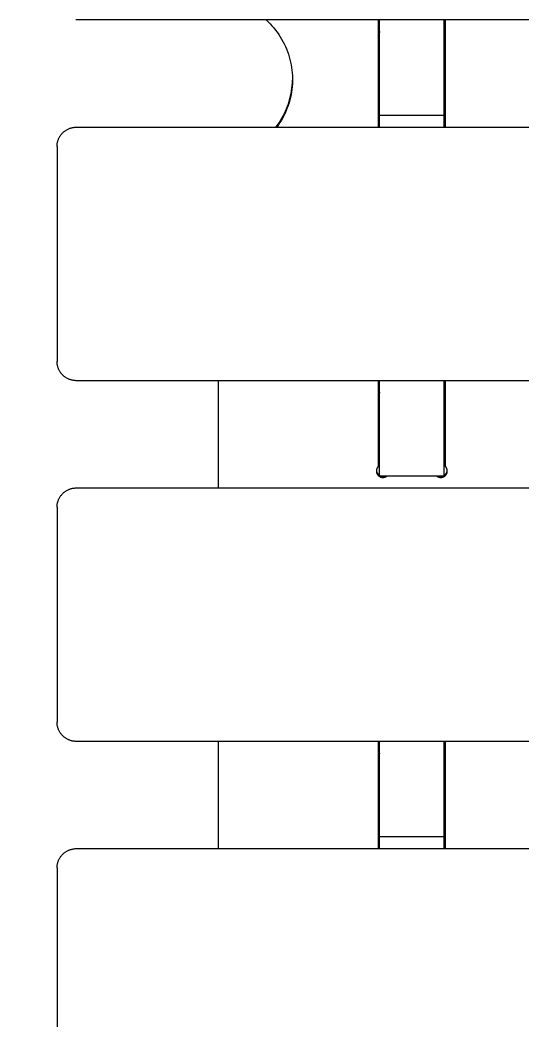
# Model space of a CAD drawing. Header units: inches. Extents: x -12 to 176, y -4 to 123.
# Drawn here: x 0.94 to 4, y 48.05 to 54.15 of the extents above; entities that cross this region are included whole.
import ezdxf

# ---------------------------------------------------------------- set-up
doc = ezdxf.new("R2010")
doc.units = ezdxf.units.IN
doc.layers.add('ZANO_R', color=7, linetype='Continuous', lineweight=0)
doc.layers.add('ZANO_W', color=1, linetype='Continuous', lineweight=0)
doc.styles.get("Standard").update_dxf_attribs({"font": 'arial.ttf'})
doc.dimstyles.new('amerykanie', dxfattribs={"dimtxt": 50, "dimasz": 50, "dimexe": 0.5, "dimexo": 0.5, "dimgap": 1, "dimtad": 1, "dimdec": 0, "dimzin": 0, "dimlunit": 5, "dimtxsty": 'Standard', "dimcen": 0.09, "dimclrd": 1, "dimclre": 1, "dimclrt": 1, "dimazin": 0, "dimtfac": 1, "dimtdec": 0, "dimtmove": 0, "dimatfit": 3, "dimfxl": 1, "dimtzin": 0, "dimarcsym": 1})

# ---------------------------------------------------------------- blocks, each defined once
blk = doc.blocks.new('*D356')
at = {"layer": 'ZANO_W', "color": 1, "lineweight": -2}
for p, q in [((0.7834, 60.1085), (-5.9774, 60.1085)), ((-5.4774, 59.1085), (-5.4774, 44.141)), ((0.7834, 43.141), (-5.9774, 43.141))]:
    blk.add_line(p, q, dxfattribs=at)
at = {"layer": 'ZANO_W', "color": 1}
for points in [[(-5.3107, 59.1085), (-5.6441, 59.1085), (-5.4774, 60.1085)], [(-5.6441, 44.141), (-5.3107, 44.141), (-5.4774, 43.141)]]:
    blk.add_solid(points, dxfattribs=at)
at = {"layer": 'ZANO_W', "color": 1, "insert": (-6.8176, 51.6247), "char_height": 1.625, "attachment_point": 5, "rotation": 90}
blk.add_mtext('16 15/16', dxfattribs=at)

msp = doc.modelspace()

# ---------------------------------------------------------------- linework, layer by layer
at = {"layer": 'ZANO_R'}
for p, q in [((1.28338, 54.15482), (1.27935, 54.15489)), ((71.91337, 54.15482), (1.28338, 54.15482)), ((2.44176, 54.15482), (2.45396, 54.14332)), ((2.45396, 54.14332), (2.46576, 54.13142)), ((2.46576, 54.13142), (2.47714, 54.11912)), ((2.47714, 54.11912), (2.4881, 54.10644)), ((3.1259, 54.15482), (3.1259, 53.5002)), ((3.13377, 54.08381), (3.13377, 54.15482)), ((3.52747, 54.08381), (3.52747, 54.15482)), ((3.53535, 53.5002), (3.53535, 54.15482)), ((2.4881, 54.10644), (2.49862, 54.09339)), ((2.49862, 54.09339), (2.50869, 54.07999)), ((2.50869, 54.07999), (2.51829, 54.06626)), ((2.51829, 54.06626), (2.52743, 54.05221)), ((3.13377, 54.08381), (3.13377, 54.07882)), ((3.13377, 53.68547), (3.13377, 54.07882)), ((3.52747, 54.07882), (3.52747, 54.08381)), ((3.52747, 53.68547), (3.52747, 54.07882)), ((2.52743, 54.05221), (2.53607, 54.03785)), ((2.53607, 54.03785), (2.54423, 54.02321)), ((2.54423, 54.02321), (2.55188, 54.00829)), ((2.55188, 54.00829), (2.55901, 53.99313)), ((2.55901, 53.99313), (2.56563, 53.97773)), ((2.56563, 53.97773), (2.57171, 53.96211)), ((2.57171, 53.96211), (2.57726, 53.9463)), ((2.57726, 53.9463), (2.58227, 53.93031)), ((2.58227, 53.93031), (2.58673, 53.91415)), ((2.58673, 53.91415), (2.59063, 53.89785)), ((2.59063, 53.89785), (2.59398, 53.88143)), ((2.59398, 53.88143), (2.59676, 53.8649)), ((2.59676, 53.8649), (2.59898, 53.84829)), ((2.59898, 53.84829), (2.60063, 53.83161)), ((2.60063, 53.83161), (2.60172, 53.81489)), ((2.60172, 53.81489), (2.60223, 53.79814)), ((2.60033, 53.74791), (2.59856, 53.73125)), ((2.59869, 53.73895), (2.60039, 53.75516)), ((2.60154, 53.76463), (2.60033, 53.74791)), ((2.60039, 53.75516), (2.60155, 53.77142)), ((2.60217, 53.78138), (2.60154, 53.76463)), ((2.60155, 53.77142), (2.60217, 53.7877)), ((2.60223, 53.79814), (2.60217, 53.78138)), ((2.58657, 53.67494), (2.5904, 53.69078)), ((2.59332, 53.69814), (2.58985, 53.68175)), ((2.5904, 53.69078), (2.59369, 53.70675)), ((2.59622, 53.71465), (2.59332, 53.69814)), ((2.59369, 53.70675), (2.59646, 53.72281)), ((2.59856, 53.73125), (2.59622, 53.71465)), ((2.59646, 53.72281), (2.59869, 53.73895)), ((2.56609, 53.6131), (2.57197, 53.62829)), ((2.57613, 53.63339), (2.57047, 53.61762)), ((2.57197, 53.62829), (2.57735, 53.64368)), ((2.58125, 53.64935), (2.57613, 53.63339)), ((2.57735, 53.64368), (2.58222, 53.65923)), ((2.58583, 53.66548), (2.58125, 53.64935)), ((2.58222, 53.65923), (2.58657, 53.67494)), ((2.58985, 53.68175), (2.58583, 53.66548)), ((3.13377, 53.57235), (3.13377, 53.68547)), ((3.52747, 53.57235), (3.52747, 53.68547)), ((2.5376, 53.55451), (2.54545, 53.56879)), ((2.5503, 53.57158), (2.54254, 53.55673)), ((2.54545, 53.56879), (2.55281, 53.58333)), ((2.55755, 53.5867), (2.5503, 53.57158)), ((2.55281, 53.58333), (2.5597, 53.5981)), ((2.56427, 53.60205), (2.55755, 53.5867)), ((2.5597, 53.5981), (2.56609, 53.6131)), ((2.57047, 53.61762), (2.56427, 53.60205)), ((3.13377, 53.5002), (3.13377, 53.57235)), ((3.52747, 53.57235), (3.13377, 53.57235)), ((3.52747, 53.5002), (3.52747, 53.57235)), ((2.50161, 53.5002), (2.51128, 53.51332)), ((2.5163, 53.51386), (2.5066, 53.5002)), ((2.51128, 53.51332), (2.52051, 53.52676)), ((2.52554, 53.52785), (2.5163, 53.51386)), ((2.52051, 53.52676), (2.52928, 53.54049)), ((2.53429, 53.54214), (2.52554, 53.52785)), ((2.52928, 53.54049), (2.5376, 53.55451)), ((2.54254, 53.55673), (2.53429, 53.54214)), ((1.18043, 53.43998), (1.18246, 53.44346)), ((1.18246, 53.44346), (1.18462, 53.44687)), ((1.18462, 53.44687), (1.18689, 53.4502)), ((1.18689, 53.4502), (1.18927, 53.45345)), ((1.18927, 53.45345), (1.19176, 53.45663)), ((1.19176, 53.45663), (1.19436, 53.45971)), ((1.19436, 53.45971), (1.19706, 53.4627)), ((1.19706, 53.4627), (1.19986, 53.4656)), ((1.19986, 53.4656), (1.20276, 53.46841)), ((1.20276, 53.46841), (1.20576, 53.47111)), ((1.20576, 53.47111), (1.20884, 53.47371)), ((1.20884, 53.47371), (1.21201, 53.4762)), ((1.21201, 53.4762), (1.21527, 53.47858)), ((1.21527, 53.47858), (1.2186, 53.48085)), ((1.2186, 53.48085), (1.22201, 53.483)), ((1.22201, 53.483), (1.22549, 53.48504)), ((1.22549, 53.48504), (1.22904, 53.48696)), ((1.22904, 53.48696), (1.23265, 53.48875)), ((1.23265, 53.48875), (1.23632, 53.49042)), ((1.23632, 53.49042), (1.24005, 53.49196)), ((1.24005, 53.49196), (1.24383, 53.49338)), ((1.24383, 53.49338), (1.24765, 53.49466)), ((1.24765, 53.49466), (1.25151, 53.49582)), ((1.25151, 53.49582), (1.25541, 53.49684)), ((1.25541, 53.49684), (1.25935, 53.49773)), ((1.25935, 53.49773), (1.26331, 53.49848)), ((1.26331, 53.49848), (1.2673, 53.4991)), ((1.2673, 53.4991), (1.2713, 53.49958)), ((1.2713, 53.49958), (1.27532, 53.49992)), ((1.27532, 53.49992), (1.27935, 53.50013)), ((1.27935, 53.50013), (1.28338, 53.5002)), ((1.28338, 53.5002), (71.91337, 53.5002)), ((1.16527, 53.38209), (1.16534, 53.38612)), ((1.16527, 53.38209), (1.16527, 53.32889)), ((1.16534, 53.38612), (1.16554, 53.39015)), ((1.16554, 53.39015), (1.16589, 53.39417)), ((1.16589, 53.39417), (1.16637, 53.39817)), ((1.16637, 53.39817), (1.16699, 53.40216)), ((1.16699, 53.40216), (1.16774, 53.40612)), ((1.16774, 53.40612), (1.16863, 53.41005)), ((1.16863, 53.41005), (1.16965, 53.41395)), ((1.16965, 53.41395), (1.1708, 53.41782)), ((1.1708, 53.41782), (1.17209, 53.42164)), ((1.17209, 53.42164), (1.1735, 53.42542)), ((1.1735, 53.42542), (1.17505, 53.42914)), ((1.17505, 53.42914), (1.17672, 53.43281)), ((1.17672, 53.43281), (1.17851, 53.43643)), ((1.17851, 53.43643), (1.18043, 53.43998)), ((1.16527, 53.32889), (1.16527, 52.07017)), ((1.16534, 52.06614), (1.16527, 52.07017)), ((1.16554, 52.06211), (1.16534, 52.06614)), ((1.16589, 52.05809), (1.16554, 52.06211)), ((1.16637, 52.05409), (1.16589, 52.05809)), ((1.16699, 52.0501), (1.16637, 52.05409)), ((1.16774, 52.04614), (1.16699, 52.0501)), ((1.16863, 52.0422), (1.16774, 52.04614)), ((1.16965, 52.0383), (1.16863, 52.0422)), ((1.1708, 52.03444), (1.16965, 52.0383)), ((1.17209, 52.03062), (1.1708, 52.03444)), ((1.1735, 52.02684), (1.17209, 52.03062)), ((1.17505, 52.02311), (1.1735, 52.02684)), ((1.17672, 52.01944), (1.17505, 52.02311)), ((1.17851, 52.01583), (1.17672, 52.01944)), ((1.18043, 52.01228), (1.17851, 52.01583)), ((1.18246, 52.0088), (1.18043, 52.01228)), ((1.18462, 52.00539), (1.18246, 52.0088)), ((1.18689, 52.00206), (1.18462, 52.00539)), ((1.18927, 51.9988), (1.18689, 52.00206)), ((1.19176, 51.99563), (1.18927, 51.9988)), ((1.19436, 51.99255), (1.19176, 51.99563)), ((1.19706, 51.98955), (1.19436, 51.99255)), ((1.19986, 51.98665), (1.19706, 51.98955)), ((1.20276, 51.98385), (1.19986, 51.98665)), ((1.20576, 51.98115), (1.20276, 51.98385)), ((1.20884, 51.97855), (1.20576, 51.98115)), ((1.21201, 51.97606), (1.20884, 51.97855)), ((1.21527, 51.97368), (1.21201, 51.97606)), ((1.2186, 51.97141), (1.21527, 51.97368)), ((1.22201, 51.96925), (1.2186, 51.97141)), ((1.22549, 51.96722), (1.22201, 51.96925)), ((1.22904, 51.9653), (1.22549, 51.96722)), ((1.23265, 51.96351), (1.22904, 51.9653)), ((1.23632, 51.96184), (1.23265, 51.96351)), ((1.24005, 51.96029), (1.23632, 51.96184)), ((1.24383, 51.95888), (1.24005, 51.96029)), ((1.24765, 51.95759), (1.24383, 51.95888)), ((1.25151, 51.95644), (1.24765, 51.95759)), ((1.25541, 51.95542), (1.25151, 51.95644)), ((1.25935, 51.95453), (1.25541, 51.95542)), ((1.26331, 51.95378), (1.25935, 51.95453)), ((1.2673, 51.95316), (1.26331, 51.95378)), ((1.2713, 51.95268), (1.2673, 51.95316)), ((1.27532, 51.95233), (1.2713, 51.95268)), ((1.27935, 51.95213), (1.27532, 51.95233)), ((1.28338, 51.95206), (1.27935, 51.95213)), ((71.91337, 51.95206), (1.28338, 51.95206)), ((2.14952, 51.95206), (2.14952, 51.29744)), ((3.1259, 51.95206), (3.1259, 51.42867)), ((3.13377, 51.88105), (3.13377, 51.95206)), ((3.52747, 51.88105), (3.52747, 51.95206)), ((3.53535, 51.42867), (3.53535, 51.95206)), ((3.13377, 51.88105), (3.13377, 51.87606)), ((3.13377, 51.48271), (3.13377, 51.87606)), ((3.52747, 51.87606), (3.52747, 51.88105)), ((3.52747, 51.48271), (3.52747, 51.87606)), ((3.13377, 51.36959), (3.13377, 51.48271)), ((3.52747, 51.36959), (3.52747, 51.48271)), ((3.11445, 51.40317), (3.11439, 51.40182)), ((3.11439, 51.40182), (3.11439, 51.40045)), ((3.11439, 51.40045), (3.11442, 51.39909)), ((3.11442, 51.39909), (3.11451, 51.39774)), ((3.11455, 51.40453), (3.11445, 51.40317)), ((3.11451, 51.40418), (3.11465, 51.40285)), ((3.11451, 51.39774), (3.11464, 51.39638)), ((3.11471, 51.40588), (3.11455, 51.40453)), ((3.11464, 51.39638), (3.11482, 51.39503)), ((3.11465, 51.40285), (3.11483, 51.40152)), ((3.1149, 51.40723), (3.11471, 51.40588)), ((3.11482, 51.39503), (3.11504, 51.39369)), ((3.11483, 51.40152), (3.11505, 51.4002)), ((3.11515, 51.40857), (3.1149, 51.40723)), ((3.11504, 51.39369), (3.11531, 51.39236)), ((3.11505, 51.4002), (3.11533, 51.39889)), ((3.11544, 51.4099), (3.11515, 51.40857)), ((3.11531, 51.39236), (3.11563, 51.39104)), ((3.11533, 51.39889), (3.11564, 51.39758)), ((3.11577, 51.41122), (3.11544, 51.4099)), ((3.11563, 51.39104), (3.11599, 51.38972)), ((3.11564, 51.39758), (3.116, 51.39629)), ((3.11615, 51.41252), (3.11577, 51.41122)), ((3.11599, 51.38972), (3.1164, 51.38843)), ((3.116, 51.39629), (3.11641, 51.39501)), ((3.11658, 51.41382), (3.11615, 51.41252)), ((3.1164, 51.38843), (3.11685, 51.38714)), ((3.11641, 51.39501), (3.11686, 51.39375)), ((3.11705, 51.41509), (3.11658, 51.41382)), ((3.11685, 51.38714), (3.11735, 51.38588)), ((3.11686, 51.39375), (3.11735, 51.3925)), ((3.11756, 51.41635), (3.11705, 51.41509)), ((3.11735, 51.3925), (3.11788, 51.39127)), ((3.11735, 51.38588), (3.11789, 51.38463)), ((3.11812, 51.41759), (3.11756, 51.41635)), ((3.11788, 51.39127), (3.11845, 51.39006)), ((3.11789, 51.38463), (3.11847, 51.3834)), ((3.11872, 51.41881), (3.11812, 51.41759)), ((3.11845, 51.39006), (3.11907, 51.38887)), ((3.11847, 51.3834), (3.11909, 51.38219)), ((3.11936, 51.42001), (3.11872, 51.41881)), ((3.11907, 51.38887), (3.11973, 51.3877)), ((3.11909, 51.38219), (3.11976, 51.381)), ((3.12004, 51.42119), (3.11936, 51.42001)), ((3.11973, 51.3877), (3.12042, 51.38655)), ((3.11976, 51.381), (3.12047, 51.37984)), ((3.12077, 51.42234), (3.12004, 51.42119)), ((3.12042, 51.38655), (3.12116, 51.38543)), ((3.12047, 51.37984), (3.12121, 51.3787)), ((3.12153, 51.42347), (3.12077, 51.42234)), ((3.12116, 51.38543), (3.12193, 51.38433)), ((3.12121, 51.3787), (3.122, 51.37759)), ((3.12233, 51.42457), (3.12153, 51.42347)), ((3.12193, 51.38433), (3.12274, 51.38326)), ((3.122, 51.37759), (3.12282, 51.37651)), ((3.12317, 51.42564), (3.12233, 51.42457)), ((3.12274, 51.38326), (3.12358, 51.38222)), ((3.12282, 51.37651), (3.12368, 51.37545)), ((3.12404, 51.42668), (3.12317, 51.42564)), ((3.12358, 51.38222), (3.12446, 51.38121)), ((3.12368, 51.37545), (3.12458, 51.37443)), ((3.12495, 51.42769), (3.12404, 51.42668)), ((3.12446, 51.38121), (3.12537, 51.38023)), ((3.12458, 51.37443), (3.12551, 51.37344)), ((3.1259, 51.42867), (3.12495, 51.42769)), ((3.12537, 51.38023), (3.12632, 51.37928)), ((3.12551, 51.37344), (3.12647, 51.37248)), ((3.12632, 51.37928), (3.1273, 51.37836)), ((3.12647, 51.37248), (3.12747, 51.37155)), ((3.1273, 51.37836), (3.12831, 51.37748)), ((3.12747, 51.37155), (3.1285, 51.37066)), ((3.12831, 51.37748), (3.12935, 51.37663)), ((3.1285, 51.37066), (3.12956, 51.36981)), ((3.12935, 51.37663), (3.13042, 51.37582)), ((3.12956, 51.36981), (3.13065, 51.36899)), ((3.13042, 51.37582), (3.13151, 51.37504)), ((3.13065, 51.36899), (3.13176, 51.36821)), ((3.13151, 51.37504), (3.13263, 51.37431)), ((3.13263, 51.37431), (3.13377, 51.37361)), ((3.52747, 51.36959), (3.13377, 51.36959)), ((3.14327, 51.36959), (3.14456, 51.36926)), ((3.14456, 51.36926), (3.14585, 51.36897)), ((3.14585, 51.36897), (3.14715, 51.36873)), ((3.14715, 51.36873), (3.14846, 51.36853)), ((3.14846, 51.36853), (3.14977, 51.36837)), ((3.14977, 51.36837), (3.15109, 51.36826)), ((3.15109, 51.36826), (3.15241, 51.3682)), ((3.15506, 51.3682), (3.15638, 51.36826)), ((3.15638, 51.36826), (3.1577, 51.36837)), ((3.1577, 51.36837), (3.15902, 51.36853)), ((3.15902, 51.36853), (3.16033, 51.36873)), ((3.16033, 51.36873), (3.16163, 51.36897)), ((3.16163, 51.36897), (3.16292, 51.36926)), ((3.16292, 51.36926), (3.1642, 51.36959)), ((3.1754, 51.36801), (3.17653, 51.36878)), ((3.17653, 51.36878), (3.17762, 51.36959)), ((3.48363, 51.36959), (3.48472, 51.36878)), ((3.48472, 51.36878), (3.48584, 51.36801)), ((3.49704, 51.36959), (3.49833, 51.36926)), ((3.49833, 51.36926), (3.49962, 51.36897)), ((3.49962, 51.36897), (3.50092, 51.36873)), ((3.50092, 51.36873), (3.50223, 51.36853)), ((3.50223, 51.36853), (3.50354, 51.36837)), ((3.50354, 51.36837), (3.50486, 51.36826)), ((3.50486, 51.36826), (3.50619, 51.3682)), ((3.50883, 51.3682), (3.51016, 51.36826)), ((3.51016, 51.36826), (3.51148, 51.36837)), ((3.51148, 51.36837), (3.51279, 51.36853)), ((3.51279, 51.36853), (3.5141, 51.36873)), ((3.5141, 51.36873), (3.5154, 51.36897)), ((3.5154, 51.36897), (3.51669, 51.36926)), ((3.51669, 51.36926), (3.51798, 51.36959)), ((3.52747, 51.37361), (3.52862, 51.37431)), ((3.52862, 51.37431), (3.52974, 51.37504)), ((3.52949, 51.36821), (3.5306, 51.36899)), ((3.52974, 51.37504), (3.53083, 51.37582)), ((3.5306, 51.36899), (3.53169, 51.36981)), ((3.53083, 51.37582), (3.5319, 51.37663)), ((3.53169, 51.36981), (3.53275, 51.37066)), ((3.5319, 51.37663), (3.53294, 51.37748)), ((3.53275, 51.37066), (3.53378, 51.37155)), ((3.53294, 51.37748), (3.53395, 51.37836)), ((3.53378, 51.37155), (3.53477, 51.37248)), ((3.53395, 51.37836), (3.53493, 51.37928)), ((3.53477, 51.37248), (3.53574, 51.37344)), ((3.53493, 51.37928), (3.53587, 51.38023)), ((3.53629, 51.42769), (3.53535, 51.42867)), ((3.53574, 51.37344), (3.53667, 51.37443)), ((3.53587, 51.38023), (3.53679, 51.38121)), ((3.5372, 51.42668), (3.53629, 51.42769)), ((3.53667, 51.37443), (3.53757, 51.37545)), ((3.53679, 51.38121), (3.53767, 51.38222)), ((3.53808, 51.42564), (3.5372, 51.42668)), ((3.53757, 51.37545), (3.53843, 51.37651)), ((3.53767, 51.38222), (3.53851, 51.38326)), ((3.53892, 51.42457), (3.53808, 51.42564)), ((3.53843, 51.37651), (3.53925, 51.37759)), ((3.53851, 51.38326), (3.53932, 51.38433)), ((3.53972, 51.42347), (3.53892, 51.42457)), ((3.53925, 51.37759), (3.54004, 51.3787)), ((3.53932, 51.38433), (3.54009, 51.38543)), ((3.54048, 51.42234), (3.53972, 51.42347)), ((3.54004, 51.3787), (3.54078, 51.37984)), ((3.54009, 51.38543), (3.54083, 51.38655)), ((3.5412, 51.42119), (3.54048, 51.42234)), ((3.54078, 51.37984), (3.54149, 51.381)), ((3.54083, 51.38655), (3.54152, 51.3877)), ((3.54189, 51.42001), (3.5412, 51.42119)), ((3.54149, 51.381), (3.54215, 51.38219)), ((3.54152, 51.3877), (3.54218, 51.38887)), ((3.54253, 51.41881), (3.54189, 51.42001)), ((3.54215, 51.38219), (3.54278, 51.3834)), ((3.54218, 51.38887), (3.54279, 51.39006)), ((3.54313, 51.41759), (3.54253, 51.41881)), ((3.54278, 51.3834), (3.54336, 51.38463)), ((3.54279, 51.39006), (3.54337, 51.39127)), ((3.54369, 51.41635), (3.54313, 51.41759)), ((3.54336, 51.38463), (3.5439, 51.38588)), ((3.54337, 51.39127), (3.5439, 51.3925)), ((3.5442, 51.41509), (3.54369, 51.41635)), ((3.5439, 51.3925), (3.54439, 51.39375)), ((3.5439, 51.38588), (3.5444, 51.38714)), ((3.54467, 51.41382), (3.5442, 51.41509)), ((3.54439, 51.39375), (3.54484, 51.39501)), ((3.5444, 51.38714), (3.54485, 51.38843)), ((3.5451, 51.41252), (3.54467, 51.41382)), ((3.54484, 51.39501), (3.54524, 51.39629)), ((3.54485, 51.38843), (3.54526, 51.38972)), ((3.54548, 51.41122), (3.5451, 51.41252)), ((3.54524, 51.39629), (3.54561, 51.39758)), ((3.54526, 51.38972), (3.54562, 51.39104)), ((3.54581, 51.4099), (3.54548, 51.41122)), ((3.54561, 51.39758), (3.54592, 51.39889)), ((3.54562, 51.39104), (3.54594, 51.39236)), ((3.5461, 51.40857), (3.54581, 51.4099)), ((3.54592, 51.39889), (3.54619, 51.4002)), ((3.54594, 51.39236), (3.54621, 51.39369)), ((3.54635, 51.40723), (3.5461, 51.40857)), ((3.54619, 51.4002), (3.54642, 51.40152)), ((3.54621, 51.39369), (3.54643, 51.39503)), ((3.54654, 51.40588), (3.54635, 51.40723)), ((3.54642, 51.40152), (3.5466, 51.40285)), ((3.54643, 51.39503), (3.54661, 51.39638)), ((3.54669, 51.40453), (3.54654, 51.40588)), ((3.5466, 51.40285), (3.54674, 51.40418)), ((3.54661, 51.39638), (3.54674, 51.39774)), ((3.5468, 51.40317), (3.54669, 51.40453)), ((3.54674, 51.39774), (3.54683, 51.39909)), ((3.54685, 51.40182), (3.5468, 51.40317)), ((3.54683, 51.39909), (3.54686, 51.40045)), ((3.54686, 51.40045), (3.54685, 51.40182)), ((3.13176, 51.36821), (3.1329, 51.36747)), ((3.1329, 51.36747), (3.13407, 51.36677)), ((3.13407, 51.36677), (3.13526, 51.36611)), ((3.13526, 51.36611), (3.13647, 51.36549)), ((3.13647, 51.36549), (3.13771, 51.36492)), ((3.13771, 51.36492), (3.13896, 51.36439)), ((3.13896, 51.36439), (3.14023, 51.3639)), ((3.14023, 51.3639), (3.14151, 51.36345)), ((3.14151, 51.36345), (3.14281, 51.36305)), ((3.14281, 51.36305), (3.14413, 51.3627)), ((3.14413, 51.3627), (3.14545, 51.36239)), ((3.14545, 51.36239), (3.14679, 51.36212)), ((3.14679, 51.36212), (3.14813, 51.36191)), ((3.14813, 51.36191), (3.14948, 51.36174)), ((3.14948, 51.36174), (3.15083, 51.36161)), ((3.15083, 51.36161), (3.15219, 51.36154)), ((3.15219, 51.36154), (3.15355, 51.36151)), ((3.15241, 51.3682), (3.15374, 51.36817)), ((3.15355, 51.36151), (3.15491, 51.36152)), ((3.15374, 51.36817), (3.15506, 51.3682)), ((3.15491, 51.36152), (3.15627, 51.36159)), ((3.15627, 51.36159), (3.15763, 51.3617)), ((3.15763, 51.3617), (3.15898, 51.36186)), ((3.15898, 51.36186), (3.16033, 51.36206)), ((3.16033, 51.36206), (3.16166, 51.36231)), ((3.16166, 51.36231), (3.16299, 51.36261)), ((3.16299, 51.36261), (3.16431, 51.36295)), ((3.16431, 51.36295), (3.16561, 51.36334)), ((3.16561, 51.36334), (3.1669, 51.36378)), ((3.1669, 51.36378), (3.16817, 51.36425)), ((3.16817, 51.36425), (3.16943, 51.36477)), ((3.16943, 51.36477), (3.17067, 51.36534)), ((3.17067, 51.36534), (3.17189, 51.36595)), ((3.17189, 51.36595), (3.17308, 51.36659)), ((3.17308, 51.36659), (3.17426, 51.36728)), ((3.17426, 51.36728), (3.1754, 51.36801)), ((3.48584, 51.36801), (3.48699, 51.36728)), ((3.48699, 51.36728), (3.48816, 51.36659)), ((3.48816, 51.36659), (3.48936, 51.36595)), ((3.48936, 51.36595), (3.49058, 51.36534)), ((3.49058, 51.36534), (3.49182, 51.36477)), ((3.49182, 51.36477), (3.49307, 51.36425)), ((3.49307, 51.36425), (3.49435, 51.36378)), ((3.49435, 51.36378), (3.49564, 51.36334)), ((3.49564, 51.36334), (3.49694, 51.36295)), ((3.49694, 51.36295), (3.49826, 51.36261)), ((3.49826, 51.36261), (3.49959, 51.36231)), ((3.49959, 51.36231), (3.50092, 51.36206)), ((3.50092, 51.36206), (3.50227, 51.36186)), ((3.50227, 51.36186), (3.50362, 51.3617)), ((3.50362, 51.3617), (3.50498, 51.36159)), ((3.50498, 51.36159), (3.50633, 51.36152)), ((3.50619, 51.3682), (3.50751, 51.36817)), ((3.50633, 51.36152), (3.50769, 51.36151)), ((3.50751, 51.36817), (3.50883, 51.3682)), ((3.50769, 51.36151), (3.50906, 51.36154)), ((3.50906, 51.36154), (3.51041, 51.36161)), ((3.51041, 51.36161), (3.51177, 51.36174)), ((3.51177, 51.36174), (3.51312, 51.36191)), ((3.51312, 51.36191), (3.51446, 51.36212)), ((3.51446, 51.36212), (3.5158, 51.36239)), ((3.5158, 51.36239), (3.51712, 51.3627)), ((3.51712, 51.3627), (3.51843, 51.36305)), ((3.51843, 51.36305), (3.51974, 51.36345)), ((3.51974, 51.36345), (3.52102, 51.3639)), ((3.52102, 51.3639), (3.52229, 51.36439)), ((3.52229, 51.36439), (3.52354, 51.36492)), ((3.52354, 51.36492), (3.52478, 51.36549)), ((3.52478, 51.36549), (3.52599, 51.36611)), ((3.52599, 51.36611), (3.52718, 51.36677)), ((3.52718, 51.36677), (3.52834, 51.36747)), ((3.52834, 51.36747), (3.52949, 51.36821)), ((1.18462, 51.24411), (1.18689, 51.24744)), ((1.18689, 51.24744), (1.18927, 51.25069)), ((1.18927, 51.25069), (1.19176, 51.25387)), ((1.19176, 51.25387), (1.19436, 51.25695)), ((1.19436, 51.25695), (1.19706, 51.25994)), ((1.19706, 51.25994), (1.19986, 51.26285)), ((1.19986, 51.26285), (1.20276, 51.26565)), ((1.20276, 51.26565), (1.20576, 51.26835)), ((1.20576, 51.26835), (1.20884, 51.27095)), ((1.20884, 51.27095), (1.21201, 51.27344)), ((1.21201, 51.27344), (1.21527, 51.27582)), ((1.21527, 51.27582), (1.2186, 51.27809)), ((1.2186, 51.27809), (1.22201, 51.28024)), ((1.22201, 51.28024), (1.22549, 51.28228)), ((1.22549, 51.28228), (1.22904, 51.2842)), ((1.22904, 51.2842), (1.23265, 51.28599)), ((1.23265, 51.28599), (1.23632, 51.28766)), ((1.23632, 51.28766), (1.24005, 51.2892)), ((1.24005, 51.2892), (1.24383, 51.29062)), ((1.24383, 51.29062), (1.24765, 51.2919)), ((1.24765, 51.2919), (1.25151, 51.29306)), ((1.25151, 51.29306), (1.25541, 51.29408)), ((1.25541, 51.29408), (1.25935, 51.29497)), ((1.25935, 51.29497), (1.26331, 51.29572)), ((1.26331, 51.29572), (1.2673, 51.29634)), ((1.2673, 51.29634), (1.2713, 51.29682)), ((1.2713, 51.29682), (1.27532, 51.29716)), ((1.27532, 51.29716), (1.27935, 51.29737)), ((1.27935, 51.29737), (1.28338, 51.29744)), ((1.28338, 51.29744), (71.91337, 51.29744)), ((1.16534, 51.18336), (1.16554, 51.18739)), ((1.16554, 51.18739), (1.16589, 51.19141)), ((1.16589, 51.19141), (1.16637, 51.19541)), ((1.16637, 51.19541), (1.16699, 51.1994)), ((1.16699, 51.1994), (1.16774, 51.20336)), ((1.16774, 51.20336), (1.16863, 51.20729)), ((1.16863, 51.20729), (1.16965, 51.21119)), ((1.16965, 51.21119), (1.1708, 51.21506)), ((1.1708, 51.21506), (1.17209, 51.21888)), ((1.17209, 51.21888), (1.1735, 51.22266)), ((1.1735, 51.22266), (1.17505, 51.22638)), ((1.17505, 51.22638), (1.17672, 51.23005)), ((1.17672, 51.23005), (1.17851, 51.23367)), ((1.17851, 51.23367), (1.18043, 51.23722)), ((1.18043, 51.23722), (1.18246, 51.2407)), ((1.18246, 51.2407), (1.18462, 51.24411)), ((1.16527, 51.17933), (1.16534, 51.18336)), ((1.16527, 51.17933), (1.16527, 51.12613)), ((1.16527, 51.12613), (1.16527, 49.86741)), ((1.16534, 49.86338), (1.16527, 49.86741)), ((1.16554, 49.85935), (1.16534, 49.86338)), ((1.16589, 49.85533), (1.16554, 49.85935)), ((1.16637, 49.85133), (1.16589, 49.85533)), ((1.16699, 49.84734), (1.16637, 49.85133)), ((1.16774, 49.84338), (1.16699, 49.84734)), ((1.16863, 49.83944), (1.16774, 49.84338)), ((1.16965, 49.83554), (1.16863, 49.83944)), ((1.1708, 49.83168), (1.16965, 49.83554)), ((1.17209, 49.82786), (1.1708, 49.83168)), ((1.1735, 49.82408), (1.17209, 49.82786)), ((1.17505, 49.82035), (1.1735, 49.82408)), ((1.17672, 49.81668), (1.17505, 49.82035)), ((1.17851, 49.81307), (1.17672, 49.81668)), ((1.18043, 49.80952), (1.17851, 49.81307)), ((1.18246, 49.80604), (1.18043, 49.80952)), ((1.18462, 49.80263), (1.18246, 49.80604)), ((1.18689, 49.7993), (1.18462, 49.80263)), ((1.18927, 49.79604), (1.18689, 49.7993)), ((1.19176, 49.79287), (1.18927, 49.79604)), ((1.19436, 49.78979), (1.19176, 49.79287)), ((1.19706, 49.78679), (1.19436, 49.78979)), ((1.19986, 49.78389), (1.19706, 49.78679)), ((1.20276, 49.78109), (1.19986, 49.78389)), ((1.20576, 49.77839), (1.20276, 49.78109)), ((1.20884, 49.77579), (1.20576, 49.77839)), ((1.21201, 49.7733), (1.20884, 49.77579)), ((1.21527, 49.77092), (1.21201, 49.7733)), ((1.2186, 49.76865), (1.21527, 49.77092)), ((1.22201, 49.76649), (1.2186, 49.76865)), ((1.22549, 49.76446), (1.22201, 49.76649)), ((1.22904, 49.76254), (1.22549, 49.76446)), ((1.23265, 49.76075), (1.22904, 49.76254)), ((1.23632, 49.75908), (1.23265, 49.76075)), ((1.24005, 49.75753), (1.23632, 49.75908)), ((1.24383, 49.75612), (1.24005, 49.75753)), ((1.24765, 49.75483), (1.24383, 49.75612)), ((1.25151, 49.75368), (1.24765, 49.75483)), ((1.25541, 49.75266), (1.25151, 49.75368)), ((1.25935, 49.75177), (1.25541, 49.75266)), ((1.26331, 49.75102), (1.25935, 49.75177)), ((1.2673, 49.7504), (1.26331, 49.75102)), ((1.2713, 49.74992), (1.2673, 49.7504)), ((1.27532, 49.74957), (1.2713, 49.74992)), ((1.27935, 49.74937), (1.27532, 49.74957)), ((1.28338, 49.7493), (1.27935, 49.74937)), ((71.91337, 49.7493), (1.28338, 49.7493)), ((2.14952, 49.7493), (2.14952, 49.09468)), ((3.1259, 49.7493), (3.1259, 49.09468)), ((3.13377, 49.67829), (3.13377, 49.7493)), ((3.52747, 49.67829), (3.52747, 49.7493)), ((3.53535, 49.09468), (3.53535, 49.7493)), ((3.13377, 49.67829), (3.13377, 49.6733)), ((3.13377, 49.27995), (3.13377, 49.6733)), ((3.52747, 49.6733), (3.52747, 49.67829)), ((3.52747, 49.27995), (3.52747, 49.6733)), ((3.13377, 49.16683), (3.13377, 49.27995)), ((3.52747, 49.16683), (3.52747, 49.27995)), ((3.13377, 49.09468), (3.13377, 49.16683)), ((3.52747, 49.16683), (3.13377, 49.16683)), ((3.52747, 49.09468), (3.52747, 49.16683)), ((1.18927, 49.04794), (1.19176, 49.05111)), ((1.19176, 49.05111), (1.19436, 49.05419)), ((1.19436, 49.05419), (1.19706, 49.05719)), ((1.19706, 49.05719), (1.19986, 49.06009)), ((1.19986, 49.06009), (1.20276, 49.06289)), ((1.20276, 49.06289), (1.20576, 49.06559)), ((1.20576, 49.06559), (1.20884, 49.06819)), ((1.20884, 49.06819), (1.21201, 49.07068)), ((1.21201, 49.07068), (1.21527, 49.07306)), ((1.21527, 49.07306), (1.2186, 49.07533)), ((1.2186, 49.07533), (1.22201, 49.07748)), ((1.22201, 49.07748), (1.22549, 49.07952)), ((1.22549, 49.07952), (1.22904, 49.08144)), ((1.22904, 49.08144), (1.23265, 49.08323)), ((1.23265, 49.08323), (1.23632, 49.0849)), ((1.23632, 49.0849), (1.24005, 49.08644)), ((1.24005, 49.08644), (1.24383, 49.08786)), ((1.24383, 49.08786), (1.24765, 49.08914)), ((1.24765, 49.08914), (1.25151, 49.0903)), ((1.25151, 49.0903), (1.25541, 49.09132)), ((1.25541, 49.09132), (1.25935, 49.09221)), ((1.25935, 49.09221), (1.26331, 49.09296)), ((1.26331, 49.09296), (1.2673, 49.09358)), ((1.2673, 49.09358), (1.2713, 49.09406)), ((1.2713, 49.09406), (1.27532, 49.0944)), ((1.27532, 49.0944), (1.27935, 49.09461)), ((1.27935, 49.09461), (1.28338, 49.09468)), ((1.28338, 49.09468), (71.91337, 49.09468)), ((1.16589, 48.98865), (1.16637, 48.99265)), ((1.16637, 48.99265), (1.16699, 48.99664)), ((1.16699, 48.99664), (1.16774, 49.0006)), ((1.16774, 49.0006), (1.16863, 49.00453)), ((1.16863, 49.00453), (1.16965, 49.00843)), ((1.16965, 49.00843), (1.1708, 49.0123)), ((1.1708, 49.0123), (1.17209, 49.01612)), ((1.17209, 49.01612), (1.1735, 49.0199)), ((1.1735, 49.0199), (1.17505, 49.02362)), ((1.17505, 49.02362), (1.17672, 49.02729)), ((1.17672, 49.02729), (1.17851, 49.03091)), ((1.17851, 49.03091), (1.18043, 49.03446)), ((1.18043, 49.03446), (1.18246, 49.03794)), ((1.18246, 49.03794), (1.18462, 49.04135)), ((1.18462, 49.04135), (1.18689, 49.04468)), ((1.18689, 49.04468), (1.18927, 49.04794)), ((1.16527, 48.97657), (1.16534, 48.9806)), ((1.16527, 48.97657), (1.16527, 48.92337)), ((1.16534, 48.9806), (1.16554, 48.98463)), ((1.16554, 48.98463), (1.16589, 48.98865)), ((1.16527, 48.92337), (1.16527, 47.66465))]:
    msp.add_line(p, q, dxfattribs=at)

# ---------------------------------------------------------------- dimensions: what is measured, and where the dimension line sits
at = {"layer": 'ZANO_W'}
dim = msp.add_linear_dim(base=(-5.47741, 43.14102), p1=(1.28338, 60.10848), p2=(1.28338, 43.14102), angle=90, dimstyle='amerykanie', override={"dimtxt": 1.625, "dimasz": 1, "dimgap": 0.5, "dimdec": 4, "dimaunit": 1, "dimadec": 1, "dimtdec": 4, "dimtmove": 1, "dimfrac": 2}, dxfattribs=at)
dim.commit()
dim.dimension.update_dxf_attribs({"geometry": '*D356', "text_midpoint": (-6.81762, 51.62475)})

doc.saveas('drawing.dxf')
